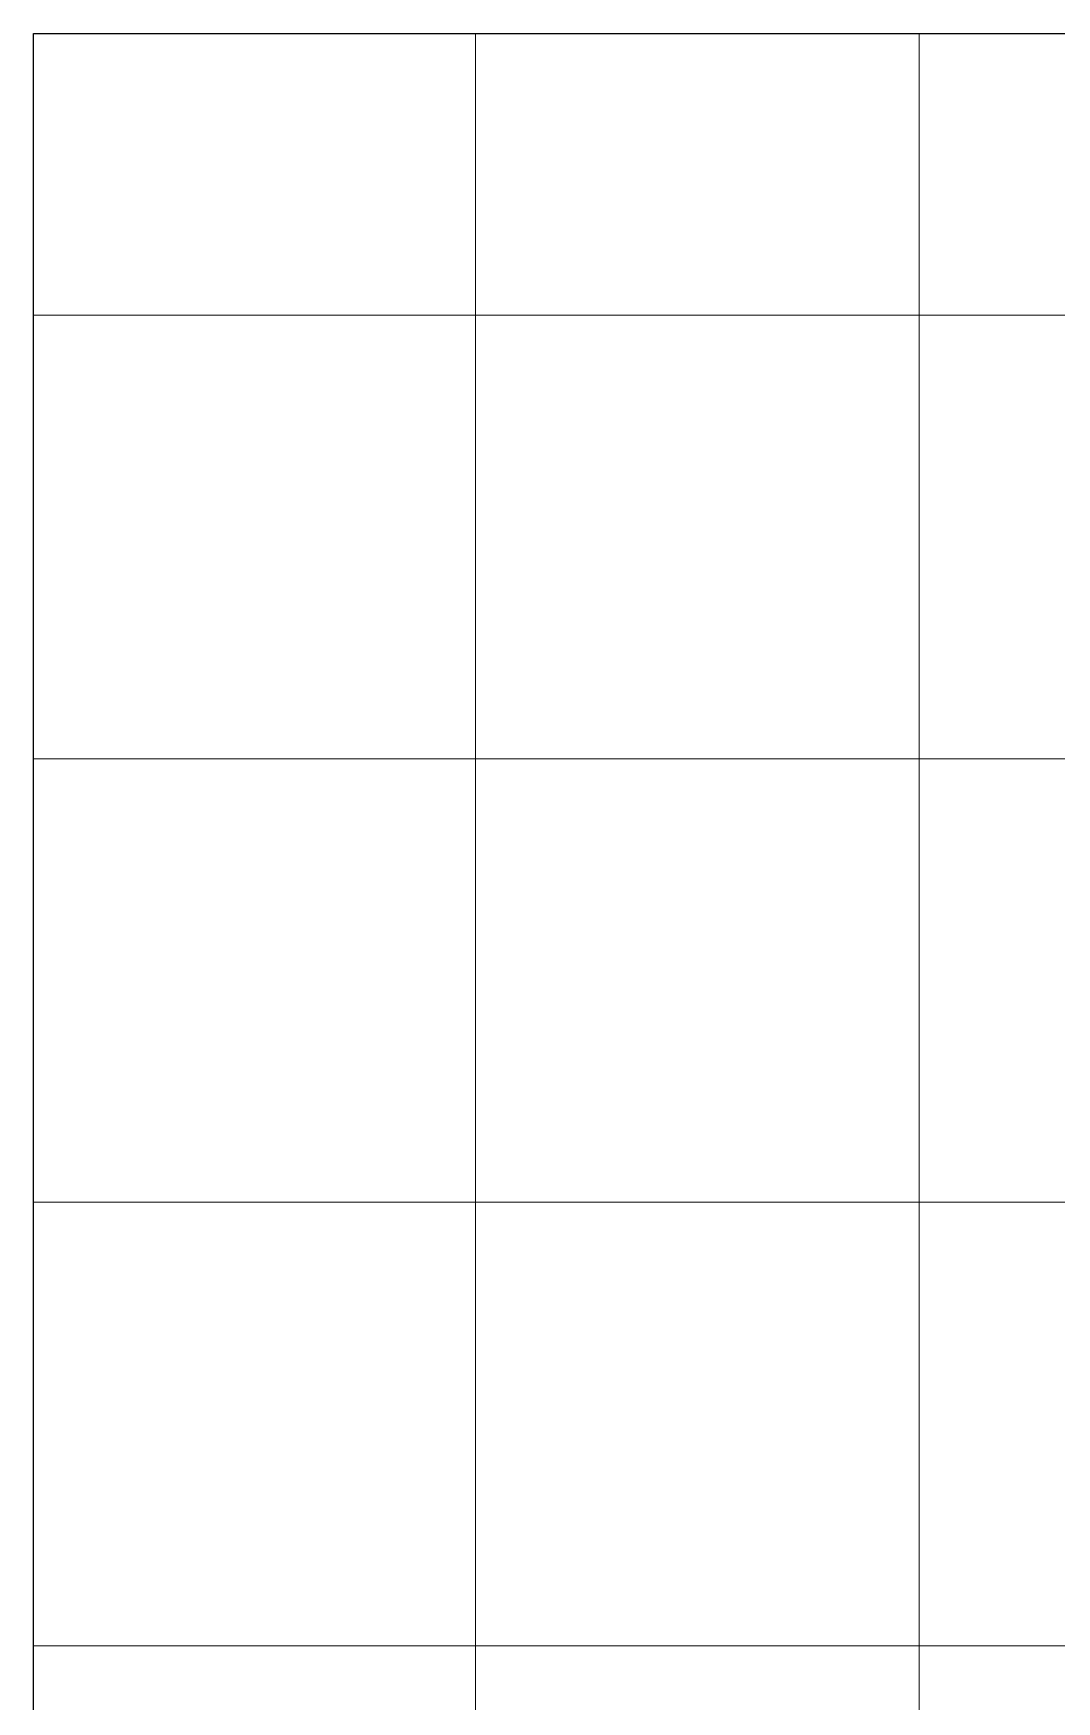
# Model space of a CAD drawing. Header units: feet. Extents: x 3381 to 683784, y 675186 to 4376258.
# Drawn here: x 678599.7 to 678715, y 4374967.4 to 4375155.5 of the extents above; entities that cross this region are included whole.
import ezdxf

# ---------------------------------------------------------------- set-up
doc = ezdxf.new("R2010")
doc.units = ezdxf.units.FT
doc.header["$MEASUREMENT"] = 0
doc.layers.add('km setka', color=170, linetype='CONTINUOUS', lineweight=15)
doc.layers.add('ramka', color=7, linetype='CONTINUOUS')

msp = doc.modelspace()

# ---------------------------------------------------------------- linework, layer by layer
at = {"layer": 'km setka', "flags": 128}
for points in [[(678649.461, 4375155.521), (678649.461, 4374699.736)], [(678699.461, 4375155.521), (678699.461, 4374699.736)], [(678599.655, 4375123.732), (679076.815, 4375123.732)], [(678599.655, 4375073.732), (679076.815, 4375073.732)], [(678599.655, 4375073.732), (679076.815, 4375073.732)], [(678599.655, 4375023.732), (679076.815, 4375023.732)], [(678599.655, 4374973.732), (679076.815, 4374973.732)], [(678599.655, 4374973.732), (678860.785, 4374973.732)]]:
    msp.add_lwpolyline(points, dxfattribs=at)
at = {"layer": 'ramka', "elevation": -54.041}
msp.add_lwpolyline([(678599.655, 4374699.736), (678599.655, 4375155.521), (679076.815, 4375155.521)], dxfattribs=at)
msp.add_lwpolyline([(678599.655, 4375155.521), (679076.815, 4375155.521), (679076.815, 4374699.736), (678599.655, 4374699.736)], close=True, dxfattribs=at)

doc.saveas('drawing.dxf')
